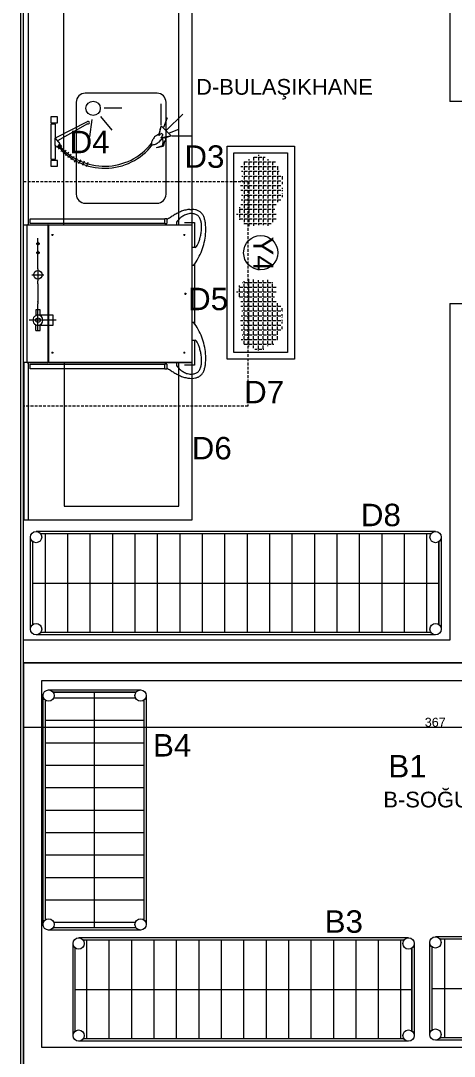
# Model space of a CAD drawing. Header units: millimetres. Extents: x 29001 to 40804, y -8833 to -5892.
# Drawn here: x 30846.8 to 31040, y -7341.2 to -6879.9 of the extents above; entities that cross this region are included whole.
import ezdxf

# ---------------------------------------------------------------- set-up
doc = ezdxf.new("R2010")
doc.units = ezdxf.units.MM
doc.linetypes.add('DASHED2', pattern=[0.375, 0.25, -0.125])
doc.layers.get('0').update_dxf_attribs({"lineweight": 0})
doc.layers.get('Defpoints').update_dxf_attribs({"lineweight": 0})
for name, color, linetype, lineweight in [('-DWG_ANA', 7, 'Continuous', 0), ('mutfak-Ekipman', 4, 'Continuous', 0), ('mutfak-poz no', 7, 'Continuous', 0), ('mutfak-soğuk oda panel', 1, 'Continuous', 0), ('mutfak-yer ızgarası', 40, 'Continuous', 0), ('S2000-davlumbaz', 102, 'DASHED2', 0), ('xxx_Auto_Duvar_Yesil Alcipan', 93, 'Continuous', 0)]:
    doc.layers.add(name, color=color, linetype=linetype, lineweight=lineweight)
doc.styles.add('AUTOBAN', font='')
doc.styles.add('ekp-yazı', font='arial.ttf', dxfattribs={"height": 10})
doc.styles.get("Standard").update_dxf_attribs({"font": 'arial.ttf'})
doc.styles.get('AUTOBAN').set_extended_font_data('Helvetica Normal Tr')
doc.dimstyles.new('AUTO_DIM_1-20', dxfattribs={"dimtxt": 4, "dimasz": 0.75, "dimexe": 2, "dimexo": 10, "dimgap": 0.2, "dimtad": 1, "dimdec": 0, "dimrnd": 0.5, "dimdsep": 46, "dimtxsty": 'AUTOBAN', "dimblk": 'ARCHTICK', "dimcen": 2, "dimclrd": 256, "dimclre": 256, "dimclrt": 256, "dimadec": 0, "dimazin": 0, "dimtfac": 1, "dimtdec": 0, "dimtix": 1, "dimtofl": 0, "dimtmove": 1, "dimatfit": 3, "dimfxl": 1, "dimtolj": 1, "dimtzin": 0, "dimlwd": -1, "dimlwe": -1, "dimarcsym": 0})

# ---------------------------------------------------------------- blocks, each defined once
blk = doc.blocks.new('TÜM LAYOOUT')
at = {"layer": 'xxx_Auto_Duvar_Yesil Alcipan', "linetype": 'Continuous'}
for p, q in [((1703.277616893574, -1023.449350870309), (1703.276347716695, -415.1104481705916)), ((1702.028104950426, -1023.449350870309), (1702.026347716695, -416.3604481705916))]:
    blk.add_line(p, q, dxfattribs=at)
blk = doc.blocks.new('A$C581F2C4B')
at = {"color": 4}
for p, q in [((2.075049724226119e-05, 75.00000251168967), (125.0000207504972, 75.00000251168967)), ((2.075049724226119e-05, 2.511689672246575e-06), (2.075049724226119e-05, 75.00000251168967)), ((2.075049724226119e-05, 75.00000251168967), (125.0000207504972, 75.00000251168967)), ((2.075049724226119e-05, 73.00000251168967), (2.075049724226119e-05, 75.00000251168967)), ((125.0000207504972, 75.00000251168967), (125.0000207504972, 2.511689672246575e-06)), ((125.0000207504972, 75.00000251168967), (125.0000207504972, 73.00000251168967)), ((125.0000207504972, 73.00000251168967), (2.075049724226119e-05, 73.00000251168967)), ((2.075049724226119e-05, 57.00000251168967), (119.0000207504972, 57.00000251168967)), ((2.075049724226119e-05, 6.000002511689672), (2.075049724226119e-05, 57.00000251168967)), ((119.0000207504972, 57.00000251168967), (119.0000207504972, 6.000002511689672)), ((119.0000207504972, 6.000002511689672), (2.075049724226119e-05, 6.000002511689672)), ((125.0000207504972, 2.511689672246575e-06), (2.075049724226119e-05, 2.511689672246575e-06))]:
    blk.add_line(p, q, dxfattribs=at)
at = {"color": 251}
for p, q in [((54.73677080811922, 51.50000251168967), (13.73677080811922, 51.50000251168967)), ((9.736770808119218, 47.50000251168967), (9.736770808119218, 15.50000251168967)), ((58.73677080811922, 15.50000251168967), (58.73677080811922, 47.50000251168967)), ((47.0790946844254, 44.48984572264453), (39.26738164587459, 45.60251352965861)), ((48.30927747494297, 40.68060352414614), (42.21158990520507, 35.6727001157924)), ((52.21793242615695, 39.01752514689724), (52.21793242615695, 31.12696811678325)), ((13.73677080811922, 11.50000251168967), (54.73677080811922, 11.50000251168967))]:
    blk.add_line(p, q, dxfattribs=at)
for centre, start, end in [((13.73677080811922, 47.50000251168967), 90, 180), ((54.73677080811922, 47.50000251168967), 0, 90), ((13.73677080811922, 15.50000251168967), 180, 270), ((54.73677080811922, 15.50000251168967), 270, 0)]:
    blk.add_arc(centre, 4, start, end, dxfattribs=at)
blk.add_ellipse((52.0225627857626, 43.98306027080253), major_axis=(-3.187919533039348, 0), ratio=1, dxfattribs=at)
blk = doc.blocks.new('ÖN YIKAMA DUŞ')
at = {"linetype": 'Continuous'}
for p, q in [((0, 0), (0, -4.350266453373476)), ((3.672392659002071, 0), (0, 0)), ((3.672392659002071, -4.350266453373476), (3.672392659002071, 0)), ((4.488476544476723, 0), (4.488476544476723, -2.990809848597564)), ((26.89169117353959, 0), (4.488476544476723, 0)), ((26.89169117353959, -2.990809848597564), (26.89169117353959, 0)), ((27.7077811287636, 0), (27.7077811287636, -4.350266453373476)), ((31.38017378776203, 0), (27.7077811287636, 0)), ((31.38017378776203, -4.350266453373476), (31.38017378776203, 0)), ((0, -4.350266453373476), (3.672392659002071, -4.350266453373476)), ((4.488476544476723, -0.7031489963628701), (3.672392659002071, -0.7031489963628701)), ((4.488476544476723, -2.19855392066529), (3.672392659002071, -2.19855392066529)), ((4.488476544476723, -2.990809848597564), (13.35914263217637, -2.990809848597564)), ((9.38660715422884, -6.432114346192975), (11.47473529837589, -8.42212723504781)), ((10.8781232841211, -5.03910532399459), (12.96625142826815, -7.029118212849423)), ((11.47473529837589, -4.740593794689629), (13.56286344252294, -6.73060668355174)), ((11.87246737071837, -4.243100168452656), (13.96059551486178, -6.233113057307492)), ((12.17077337784212, -3.944607831101166), (13.41586582918535, -2.945283198809192)), ((12.17077337784212, -3.944607831101166), (14.25890152199281, -5.934620719948722)), ((13.41586582918535, -2.945283198809192), (17.90338827744563, -2.945283198809192)), ((17.90338827744563, -2.945283198809192), (14.25890152199281, -5.934620719948722)), ((17.84788391535403, -2.990809848597564), (26.89169117353959, -2.990809848597564)), ((27.7077811287636, -0.7031489963555942), (26.89169117353959, -0.7031489963628701)), ((27.7077811287636, -2.19855392066529), (26.89169117353959, -2.19855392066529)), ((27.7077811287636, -4.350266453373476), (31.38017378776203, -4.350266453373476)), ((4.216006779337476, -12.89966583093337), (6.304134923484526, -14.88967871978093)), ((5.508656873058496, -11.00914399055182), (7.596785017209183, -12.99915687939938)), ((6.900733031994604, -9.516643919887429), (8.988861176145292, -11.50665680873498)), ((8.09395706050418, -7.924633608803557), (10.18208520465123, -9.914646497658397)), ((1.713981994878849, -17.75729001776199), (4.140153452732192, -19.31745747712557)), ((2.708339987217186, -15.26976431072398), (5.134511445074168, -16.82993177008757)), ((-0.0636353850240994, -22.83564565000415), (2.643069842204567, -23.8327300281162)), ((0.731828759657219, -20.44763018338563), (3.438533986885886, -21.44471456149767))]:
    blk.add_line(p, q, dxfattribs=at)
at = {"color": 251, "linetype": 'Continuous'}
for p, q in [((26.98378748218966, -23.51862939846615), (16.12803080273806, -4.401494475925574)), ((18.14283926952703, -2.990809848597564), (28.47994430709878, -23.51862939846615)), ((11.71965341057876, -67.6284184054457), (11.98797165128417, -67.5747290791478)), ((12.57825904924902, -71.54778281843755), (11.71965341057876, -67.6284184054457)), ((11.98797165128417, -67.5747290791478), (13.16854644721024, -71.3330167946187)), ((15.85168429370242, -72.40681203923305), (12.57825904924902, -71.54778281843755)), ((13.16854644721024, -71.3330167946187), (16.0126688723285, -71.65516147104061)), ((17.13958638591066, -73.31953930494637), (15.85168429370242, -72.40681203923305)), ((16.0126688723285, -71.65516147104061), (17.94453474222973, -71.22563814201568)), ((25.74939805571921, -70.37401127337215), (19.35581925331644, -76.68583029200818)), ((24.96725561440326, -72.127431632347), (30.97462019183513, -74.3816984267396)), ((26.31890777731678, -70.32402203520907), (39.68528909509041, -70.32402203520907)), ((18.05185567271837, -72.9974033471517), (17.13958638591066, -73.31953930494637)), ((19.41043712269675, -77.23709535620581), (19.41043712269675, -89.86096253614232)), ((21.36283130564698, -75.73425082660832), (23.61558954574866, -81.59531762333062)), ((23.01486143145303, -73.78054909973434), (33.22737843193682, -84.15014948526367))]:
    blk.add_line(p, q, dxfattribs=at)
at = {"linetype": 'Continuous'}
for centre, radius, start, end in [((37.02503966957011, -34.38832248022663), 38.31248798591451, 129.0427737069313, 232.3368746670698), ((38.16455373205099, -34.27876424105489), 38.13185463651475, 130.3172524865696, 231.5585348854615)]:
    blk.add_arc(centre, radius, start, end, dxfattribs=at)
at = {"color": 251, "linetype": 'Continuous'}
for centre, radius, start, end in [((27.7318658946424, -23.89533599933202), 0.8375733844388742, 153.2717441372944, 26.72825586270558), ((14.55635209512547, -65.0179903639073), 0.8782804505741015, 134.130436163905, 188.0123933995743), ((20.03968080643244, -64.246149231054), 6.415665437247973, 188.0123933995743, 207.3130167857267), ((14.55635209512547, -65.0179903639073), 0.8782804505756534, 80.24847892311661, 134.130436163905), ((13.6184538132984, -70.47536879165274), 6.415665437250018, 60.94785553700389, 80.24847892311661), ((9.922896197058435, -77.1280452106148), 14.02587237467549, 51.26650216633087, 60.94785553700389), ((26.8014486871798, -60.75419494204834), 14.02587237461717, 207.3130167857267, 216.9943701578627), ((32.31276737347798, -51.98192314341578), 23.99179437760296, 225.8417379894436, 233.2401559875194), ((96.22145828202338, -54.12105549552508), 80.1092724028104, 192.3118652857058, 196.3601960494939), ((-87.9053439730669, -95.91387834362105), 108.9709822317481, 10.16311335304667, 13.63553956716892), ((22.1570698868054, -65.7453057829407), 6.114909028463462, 227.0969680454174, 246.8676893394825), ((-2.197911468072561, -81.94462291468516), 26.1721117529411, 29.93545979550721, 37.01890535794193), ((16.10926467060562, -72.94587821017922), 5.322938224432832, 28.81189370876845, 50.00634693839653), ((46.71430301955115, 29.78719491127413), 102.3317861883886, 254.5946921374893, 258.1780011294851), ((19.90355195004667, -70.50298607503645), 0.8782804505730419, 260.2484789231166, 314.1304361639051), ((2.729677033061305, -141.695368765424), 74.94426989750191, 72.11196729389505, 76.29749019366632), ((19.90355195005031, -70.50298607503645), 0.8782804505737214, 314.1304361639051, 8.01239339957436)]:
    blk.add_arc(centre, radius, start, end, dxfattribs=at)
blk = doc.blocks.new('A$C1EC50768')
at = {"color": 149, "linetype": 'ByBlock'}
for p, q in [((-6.9956409776496, 75.26956315469579), (-5.999985528658726, 75.29994801747671)), ((-12.99998552862962, 69.59994801750872), (-12.99998552862962, 68.29994801752036)), ((-9.449997054543928, 69.39994801751163), (-4.899997054570122, 69.39994801751163)), ((-4.899997054570122, 69.39994801751163), (-4.899997054570122, 58.29994801756402)), ((-4.699985528670368, 58.29994801756402), (-5.999985528658726, 58.29994801756402)), ((-4.899997054570122, 50.9826087851834), (-4.899997054570122, 24.31728725018911)), ((-5.399985528667457, 50.29994801760768), (-5.999985528658726, 50.29994801760768)), ((-5.999985528658726, 24.99994801775028), (-5.399985528667457, 24.99994801775028)), ((-5.999985528658726, 16.99994801779394), (-4.699985528670368, 16.99994801779394)), ((-4.899997054570122, 16.99994801779394), (-4.899997054570122, 5.899948017860879)), ((-12.99998552862962, 6.999948017852148), (-12.99998552862962, 5.699948017849238)), ((-4.899997054570122, 5.899948017860879), (-9.449997054543928, 5.899948017860879)), ((-6.9956409776496, 0.03033288067672402), (-5.999985528658726, -5.198210419621319e-05))]:
    blk.add_line(p, q, dxfattribs=at)
at = {"color": 4, "linetype": 'ByBlock'}
for p, q in [((-78.1749970542005, 68.94994801751454), (-78.1749970542005, 71.04994801749126)), ((-78.1749970542005, 71.04994801749126), (-18.12499705453229, 71.04994801749126)), ((-18.12499705453229, 68.94994801751454), (-18.12499705453229, 71.04994801749126)), ((-17.82499705452938, 71.04994801749126), (-18.12499705453229, 71.04994801749126)), ((-17.4249970545352, 71.04994801749126), (-17.82499705452938, 71.04994801749126)), ((-17.32499705452938, 70.94994801749999), (-17.32499705452938, 69.04994801750581)), ((-79.49999705416849, 37.64994801768626), (-79.49999705416849, 68.24994801751745)), ((-79.2999970541714, 68.44994801751454), (-70.33726766960172, 68.44994801751454)), ((-18.12499705453229, 68.94994801751454), (-78.1749970542005, 68.94994801751454)), ((-70.13726766960463, 37.6499480176717), (-70.13726766960463, 68.24994801751745)), ((-69.8099855283217, 7.159948017841089), (-69.8099855283217, 68.13994801751687)), ((-6.159985528662219, 68.29994801752036), (-69.64998552831821, 68.29994801752036)), ((-18.12499705453229, 68.94994801751454), (-17.82499705452938, 68.94994801751454)), ((-17.82499705452938, 68.94994801751454), (-17.4249970545352, 68.94994801751454)), ((-5.999985528658726, 6.999948017852148), (-5.999985528658726, 68.13994801751687)), ((-77.39726766957028, 46.14994801762805), (-72.0772676695924, 46.14994801762805)), ((-79.49999705416849, 7.049948017855058), (-79.49999705416849, 37.64994801768626)), ((-70.13726766960463, 7.049948017855058), (-70.13726766960463, 37.64994801768626)), ((-70.33726766960172, 6.849948017843417), (-79.2999970541714, 6.849948017843417)), ((-78.1749970542005, 6.349948017857969), (-18.12499705453229, 6.349948017857969)), ((-78.1749970542005, 4.2499480178667), (-78.1749970542005, 6.349948017857969)), ((-69.64998552831821, 6.999948017852148), (-5.999985528658726, 6.999948017852148)), ((-17.82499705452938, 6.349948017857969), (-18.12499705453229, 6.349948017857969)), ((-18.12499705453229, 4.2499480178667), (-18.12499705453229, 6.349948017857969)), ((-17.4249970545352, 6.349948017857969), (-17.82499705452938, 6.349948017857969)), ((-17.32499705452938, 6.249948017852148), (-17.32499705452938, 4.349948017857969)), ((-18.12499705453229, 4.2499480178667), (-78.1749970542005, 4.2499480178667)), ((-18.12499705453229, 4.2499480178667), (-17.82499705452938, 4.2499480178667)), ((-17.82499705452938, 4.2499480178667), (-17.4249970545352, 4.2499480178667))]:
    blk.add_line(p, q, dxfattribs=at)
at = {"color": 253, "linetype": 'ByBlock'}
for p, q in [((-75.50726766957087, 60.04994801756402), (-73.96726766957727, 60.04994801756402)), ((-74.73726766958134, 48.80994801761699), (-74.73726766958134, 62.46430737149785)), ((-74.73726766958134, 60.81994801755354), (-74.73726766958134, 59.27994801755995)), ((-67.85095586773241, 63.89994801754074), (-68.65095586772077, 63.89994801754074)), ((-68.2499970542267, 63.5009068310319), (-68.2499970542267, 64.30090683103481)), ((-9.050955868049641, 63.89994801754074), (-9.850955868052552, 63.89994801754074)), ((-9.449997054543928, 63.5009068310319), (-9.449997054543928, 64.30090683103481)), ((-75.50726766957087, 56.04994801757857), (-73.96726766957727, 56.04994801757857)), ((-74.73726766958134, 56.81994801758265), (-74.73726766958134, 55.27994801758905)), ((-74.73726766958134, 48.80994801761699), (-74.73726766958134, 43.48994801765366)), ((-74.73726766958134, 42.07494801766006), (-74.73726766958134, 43.48994801765366)), ((-74.73726766958134, 42.07494801766006), (-74.73726766958134, 41.47009796553175)), ((-74.73726766958134, 42.07494801766006), (-74.73726766958134, 39.1499480176717)), ((-74.73726766958134, 39.1499480176717), (-74.73726766958134, 36.2249480176979)), ((-70.23726766961045, 40.6499480176717), (-70.13726766960463, 40.6499480176717)), ((-8.550955868049641, 37.64994801768626), (-9.350955868052552, 37.64994801768626)), ((-8.94999705455848, 37.25090683117742), (-8.94999705455848, 38.05090683118033)), ((-74.73726766958134, 36.2249480176979), (-74.73726766958134, 36.14994801770081)), ((-74.73726766958134, 36.14994801770081), (-74.73726766958134, 33.22494801771245)), ((-74.73726766958134, 33.89994801770081), (-74.73726766958134, 34.30479806984658)), ((-74.73726766958134, 29.02009796559287), (-74.73726766958134, 33.22494801771245)), ((-75.73726766956679, 30.49994801772118), (-75.73726766956679, 27.91551245481241)), ((-73.73726766958134, 30.49994801772118), (-75.73726766956679, 30.49994801772118)), ((-74.73726766958134, 28.34509796558996), (-74.73726766958134, 29.02009796559287)), ((-74.73726766958134, 20.97494801777066), (-74.73726766958134, 28.34509796558996)), ((-73.73726766958134, 28.14994801774446), (-74.73726766958134, 28.14994801774446)), ((-73.73726766958134, 28.14994801774446), (-73.73726766958134, 30.49994801772118)), ((-71.7372676695959, 28.14994801774446), (-73.73726766958134, 28.14994801774446)), ((-67.88726766961918, 28.14994801774446), (-71.7372676695959, 28.14994801774446)), ((-67.88726766961918, 23.64994801775902), (-67.88726766961918, 28.14994801774446)), ((-76.98726766956679, 25.89994801775902), (-78.70078696317796, 25.89994801775902)), ((-66.58971714442305, 25.89994801775902), (-76.98726766956679, 25.89994801775902)), ((-75.73726766956679, 21.2999480177823), (-75.73726766956679, 23.88438358069106)), ((-74.73726766958134, 23.64994801775902), (-73.73726766958134, 23.64994801775902)), ((-73.73726766958134, 23.64994801775902), (-71.7372676695959, 23.64994801775902)), ((-73.73726766958134, 21.2999480177823), (-73.73726766958134, 23.64994801775902)), ((-71.7372676695959, 23.64994801775902), (-67.88726766961918, 23.64994801775902)), ((-75.73726766956679, 21.2999480177823), (-73.73726766958134, 21.2999480177823)), ((-67.85095586773241, 11.39994801783178), (-68.65095586772077, 11.39994801783178)), ((-68.2499970542267, 11.00090683132294), (-68.2499970542267, 11.80090683132585)), ((-9.050955868049641, 11.39994801783178), (-9.850955868052552, 11.39994801783178)), ((-9.449997054543928, 11.00090683132294), (-9.449997054543928, 11.80090683132585))]:
    blk.add_line(p, q, dxfattribs=at)
for centre, radius in [((-74.73726766958134, 60.04994801756402), 0.5499999999969987), ((-74.73726766958134, 56.04994801757857), 0.5499999999969987), ((-74.73726766958134, 46.14994801762805), 1.899999999989629), ((-74.73726766958134, 25.89994801775902), 0.9999999999945428)]:
    blk.add_circle(centre, radius, dxfattribs=at)
at = {"color": 149, "linetype": 'ByBlock'}
for centre, radius, start, end in [((-4.082314424289507, 57.249106014875), 18.39876458224617, 111.1119400466593, 117.0069165095131), ((-5.627423157246085, 61.238816813624), 14.12031524718787, 103.4079662807254, 111.0943300915279), ((-6.10886423442571, 63.24670671611966), 12.05551533260656, 94.21835930977642, 103.3950252349884), ((-6.055648721303442, 67.89268694877683), 7.407470211276518, 78.19079921522811, 89.56944868702209), ((-5.701117355216411, 69.7718986057298), 5.49560529480445, 63.86578474546751, 77.79921345015882), ((-5.415105840293108, 70.42503340623807), 4.783362829021219, 48.12611485006374, 63.49543312959383), ((-5.653834308599471, 70.17809075009427), 5.126606187015378, 33.22096505210742, 47.98162423264565), ((10.50283004251833, 31.89625786544639), 47.66259085593082, 121.0816401772125, 123.3885416892863), ((-0.2371091259556124, 49.71323959960137), 26.8589582062674, 117.0151719577815, 121.0819434734262), ((-3.279001879069256, 62.10523351356096), 12.27470034707485, 133.5252780511336, 142.368382601309), ((-4.457775438611861, 63.38738964439835), 10.53329329181752, 123.1003659703656, 133.6791844197683), ((-5.759961489122361, 65.3971555433236), 8.138551216113731, 109.5138641009628, 123.1474411332015), ((-6.366134790223441, 67.08147265210573), 6.348503061954921, 91.95490356486481, 109.4350357948585), ((-6.401315181676182, 67.76226568485436), 5.666918725917915, 76.77132001705519, 91.83422267742249), ((-6.050834369758377, 69.21212818672939), 4.175336267007761, 57.17102090351885, 76.90026613322331), ((-5.810043430043152, 69.75087309701485), 3.59321288616746, 32.21598759926999, 55.739970115227), ((-7.2569887721329, 68.8372448028822), 5.304459735583098, 15.13482613815156, 32.2331151510089), ((-10.62276402772113, 67.8493233222398), 8.811745949105864, 4.246382782310643, 15.62171641962021), ((-6.873403264267836, 69.35735575928993), 6.596534860810112, 20.85415767095542, 33.38106768856834), ((-9.529613643346238, 68.28911762608914), 9.459165038661844, 11.30475677452282, 21.17320236018673), ((-14.07816172960156, 67.29947629274102), 14.11368090951808, 4.064915713304478, 11.6246539761283), ((-6.159985528662219, 68.13994801751687), 0.1599999999992314, 0, 90), ((-22.91476568380313, 68.04168160879635), 21.15906418384452, 345.7223197584244, 350.8814402865337), ((-20.341442941266, 67.64347611585981), 18.55516075047399, 350.8362289455314, 356.8356349579854), ((-15.47585506639734, 67.41088512446731), 13.68420061773762, 356.6834514517852, 4.572488882013005), ((-29.22080029027711, 66.5488362164906), 29.27323705827641, 355.7071720170623, 3.429455008890848), ((-15.39281761688471, 65.57791818876285), 13.23799847701476, 333.8634200479552, 340.4039647536134), ((-21.17478088608186, 67.60704164719209), 19.36563429889553, 340.485604554843, 345.6989378980147), ((-25.60162221913924, 66.12958069110755), 25.62382869334129, 339.094899146563, 347.5066123848723), ((-26.54204960669449, 66.33198674026062), 26.58577420124207, 347.5191692612282, 355.7410639323639), ((-5.337732259256882, 59.69885611099016), 1.537421460175884, 294.5077177951266, 322.4743243385803), ((-8.911133864938165, 62.41437401196163), 6.025528142073786, 322.6929814438664, 333.7188721236733), ((-26.2485528185789, 66.40489303690265), 26.32642406559765, 330.7908430931655, 339.0375504170061), ((-28.33182119506819, 67.62118346143689), 28.73837650827471, 322.9349444855266, 330.7011290318687), ((-28.33182119506819, 7.678712573935627), 28.73837650827172, 29.29887096813127, 37.06505551447343), ((-26.2485528185789, 8.895002998455311), 26.32642406560047, 20.96244958299395, 29.2091569068345), ((-5.337732259256882, 15.6010399243678), 1.537421460176235, 37.52567566141975, 65.49228220487345), ((-8.911133864938165, 12.88552202339633), 6.025528142073346, 26.28112787632667, 37.30701855613362), ((-15.39281761689926, 9.72197784659511), 13.23799847701802, 19.59603524638667, 26.13657995204474), ((-21.17478088608186, 7.692854388180422), 19.3656342988905, 14.30106210198526, 19.51439544515693), ((-25.60162221913924, 9.170315344264964), 25.62382869334221, 12.49338761512771, 20.90510085343697), ((-26.54204960669449, 8.967909295097343), 26.58577420124486, 4.258936067636114, 12.48083073877181), ((-22.91476568380313, 7.258214426561608), 21.15906418384025, 9.118559713466261, 14.27768024157567), ((-20.34144294125144, 7.656419919498148), 18.55516075047347, 3.16436504201462, 9.163771054468617), ((-29.22080029027711, 8.751059818881913), 29.27323705827647, 356.5705449911092, 4.292827982937689), ((-3.279001879069256, 13.194662521797), 12.27470034707984, 217.631617398691, 226.4747219488664), ((-7.2569887721329, 6.462651232490316), 5.304459735583699, 327.7668848489911, 344.8651738618484), ((-10.62276402772113, 7.450572713118163), 8.81174594910664, 344.3782835803798, 355.7536172176893), ((-15.47585506639734, 7.889010910890647), 13.684200617738, 355.427511117987, 3.316548548214819), ((-9.529613643346238, 7.010778409268823), 9.459165038662192, 338.8267976398133, 348.6952432254772), ((-14.07816172960156, 8.000419742616941), 14.11368090951803, 348.3753460238717, 355.9350842866955), ((10.50283004250377, 43.40363816991157), 47.66259085591729, 236.6114583107137, 238.9183598227875), ((-0.2371091259701643, 25.58665643572749), 26.85895820622552, 238.9180565265738, 242.9848280422185), ((-4.082314424274955, 18.05079002049752), 18.39876458226686, 242.9930834904869, 248.8880599533407), ((-4.457775438611861, 11.91250639095961), 10.53329329181332, 226.3208155802317, 236.8996340296344), ((-5.627423157246085, 14.06107922171941), 14.12031524716671, 248.9056699084721, 256.5920337192746), ((-5.759961489122361, 9.902740492048906), 8.138551216114612, 236.8525588667985, 250.4861358990372), ((-6.10886423442571, 12.05318931922375), 12.05551533259527, 256.6049747650117, 265.7816406902236), ((-6.366134790223441, 8.21842338325223), 6.348503061955893, 250.5649642051415, 268.0450964351352), ((-6.401315181676182, 7.537630350518157), 5.666918725923102, 268.1657773225775, 283.2286799829448), ((-6.055648721303442, 7.407209086595685), 7.407470211275452, 270.4305513129779, 281.8092007847719), ((-6.050834369758377, 6.087767848628573), 4.175336267007986, 283.0997338667767, 302.8289790964811), ((-5.701117355216411, 5.52799742964271), 5.495605294805576, 282.2007865498412, 296.1342152545325), ((-5.810043430043152, 5.549022938357666), 3.593212886167898, 304.260029884773, 327.78401240073), ((-5.415105840293108, 4.874862629134441), 4.78336282902029, 296.5045668704062, 311.8738851499363), ((-5.653834308599471, 5.12180528526369), 5.126606187016332, 312.0183757673544, 326.7790349478926), ((-6.873403264267836, 5.94254027606803), 6.596534860809988, 326.6189323114316, 339.1458423290446)]:
    blk.add_arc(centre, radius, start, end, dxfattribs=at)
at = {"color": 4, "linetype": 'ByBlock'}
for centre, radius, start, end in [((-17.4249970545352, 70.94994801749999), 0.0999999999994543, 0, 90), ((84.19754460900731, -79.92737303393369), 181.5858351893806, 123.3866177674456, 123.9927808378317), ((-79.2999970541714, 68.24994801751745), 0.1999999999989086, 90, 180), ((-70.33726766960172, 68.24994801751745), 0.1999999999989086, 0, 90), ((-69.64998552831821, 68.13994801751687), 0.1599999999993223, 90, 180), ((-17.4249970545352, 69.04994801750581), 0.0999999999994543, 270, 0), ((-79.2999970541714, 7.049948017855058), 0.1999999999989086, 180, 270), ((-70.33726766960172, 7.049948017855058), 0.1999999999989086, 270, 0), ((-69.64998552831821, 7.159948017841089), 0.1599999999991404, 180, 270), ((-17.4249970545352, 6.249948017852148), 0.0999999999994543, 0, 90), ((84.19754460903641, 155.2272690693644), 181.5858351894525, 236.0072191621682, 236.6133822325544), ((-17.4249970545352, 4.349948017857969), 0.0999999999994543, 270, 0)]:
    blk.add_arc(centre, radius, start, end, dxfattribs=at)
at = {"color": 253, "linetype": 'ByBlock'}
for radius, start, end in [(2.249999999987844, 116.3877999610628, 180), (2.24999999998772, 90, 116.3877999610628), (2.24999999998772, 270, 90), (2.24999999998772, 180, 243.6122000389372), (2.249999999987681, 243.6122000389372, 270)]:
    blk.add_arc((-74.73726766958134, 25.89994801775902), radius, start, end, dxfattribs=at)
blk = doc.blocks.new('B.M.ÇIKIŞ T. SOL 70-75')
for p, q in [((70, 0), (0, 0)), ((0, 0), (0, -2)), ((70, 0), (0, 0)), ((0, 0), (0, -75)), ((70, -2), (70, 0)), ((70, -75), (70, 0)), ((0, -2), (70, -2)), ((0, -75), (70, -75))]:
    blk.add_line(p, q)
at = {"color": 251}
for p, q in [((70, -18), (6, -18)), ((6, -18), (6, -69)), ((70, -69), (70, -18)), ((6, -69), (70, -69))]:
    blk.add_line(p, q, dxfattribs=at)
blk = doc.blocks.new('Y4 95-30')
at = {"layer": 'mutfak-yer ızgarası', "ltscale": 44}
h = blk.add_hatch(dxfattribs=at)
h.set_pattern_fill('ANGLE', color=160, scale=7.700000000028013, style=0)
h.set_pattern_definition([(0, (-3829.000000049361, 4534.800000016498), (0, 2.117500000007701), [1.5400000000056, -0.5775000000021008]), (90, (-3829.000000049361, 4534.800000016498), (-2.117500000007701, 1e-16), [1.5400000000056, -0.5775000000021008])])
h.paths.add_polyline_path([(34.97045045130653, -16.27643770016584, 0.52056705), (34.97045045130653, -13.69012493686023, 0.52056705), (34.97045045130653, -11.18637507979292, 0.52056705), (33.19155593299365, -9.407480561472765, 0.52056705), (31.41172857415222, -7.62765320262406, 0.5205670500001773), (29.55102539117797, -9.488356385598307, 0.52056705), (26.7992629227374, -9.488356385598307, 0.5205670499998144), (25.01996022628737, -7.709053689148277, 0.5205670500001857), (23.24046288052341, -5.929556343384318, 0.52056705), (20.65150138514582, -5.929556343384318, 0.52056705), (18.0625782089628, -5.929556343384318, 0.52056705), (15.47361671357066, -5.929556343384318, 0.52056705), (12.88368373631965, -5.929556343384318, 0.5205670500001859), (11.10476574467611, -7.708474335027857, 0.52056705), (8.514856240726656, -7.708474335020582, 0.52056705), (6.735953094976139, -9.4873774807711, 0.5205670499999739), (6.369134548527653, -12.51576512056636, 0.52056705), (4.54818360027275, -14.33671606882853, 0.52056705), (4.54818360027275, -16.84592287141277, 0.520567050000178), (6.403367723061818, -18.70110699419456, 0.52056705), (6.403367723061818, -21.29636099298659, 0.5205670499996617), (8.354020500279148, -23.2470137702112, 0.520567050000255), (10.94298199567129, -23.2470137702112, 0.52056705), (13.53190517183975, -23.2470137702112, 0.52056705), (16.12086666723189, -23.2470137702112, 0.52056705), (18.87161191161431, -23.2470137702112, 0.52056705), (21.46057340700645, -23.2470137702112, 0.52056705), (24.37314071961737, -23.2470137702112, 0.52056705), (26.9417112916708, -23.2470137702112, 0.52056705), (28.74195336930279, -25.04725584784319, 0.520567049999749), (31.37225783024041, -25.04725584784319, 0.5205670500001853), (33.15175828523934, -23.26775539284426, 0.52056705), (34.97045045130653, -21.44906322677707, 0.52056705), (34.97045045130653, -18.86275046347146, 0.52056705)])
h = blk.add_hatch(dxfattribs=at)
h.set_pattern_fill('ANGLE', color=160, scale=7.700000000028013, style=0)
h.set_pattern_definition([(180, (3924.00000004971, 4534.800000016498), (0, 2.117500000007701), [1.5400000000056, -0.5775000000021008]), (90, (3924.00000004971, 4534.800000016498), (2.117500000007701, 1e-16), [1.5400000000056, -0.5775000000021008])])
h.paths.add_polyline_path([(60.02954954902816, -16.27643770016584, -0.52056705), (60.02954954902816, -13.69012493686023, -0.52056705), (60.02954954902816, -11.18637507979292, -0.52056705), (61.80844406735559, -9.407480561472765, -0.52056705), (63.58827142619702, -7.62765320262406, -0.5205670500001773), (65.44897460917127, -9.488356385598307, -0.52056705), (68.20073707759728, -9.488356385598307, -0.5205670499998144), (69.98003977404731, -7.709053689148277, -0.5205670500001857), (71.75953711982584, -5.929556343384318, -0.52056705), (74.34849861520343, -5.929556343384318, -0.52056705), (76.93742179138644, -5.929556343384318, -0.52056705), (79.52638328676403, -5.929556343384318, -0.52056705), (82.11631626402959, -5.929556343384318, -0.5205670500001859), (83.89523425567312, -7.708474335027857, -0.52056705), (86.48514375962259, -7.708474335020582, -0.52056705), (88.26404690535857, -9.4873774807711, -0.5205670499999739), (88.63086545180704, -12.51576512056636, -0.52056705), (90.45181640007648, -14.33671606882853, -0.52056705), (90.45181640007648, -16.84592287141277, -0.520567050000178), (88.59663227728744, -18.70110699419456, -0.52056705), (88.59663227728744, -21.29636099298659, -0.5205670499996617), (86.6459795000701, -23.2470137702112, -0.520567050000255), (84.05701800467796, -23.2470137702112, -0.52056705), (81.46809482850948, -23.2470137702112, -0.52056705), (78.87913333311734, -23.2470137702112, -0.52056705), (76.12838808872038, -23.2470137702112, -0.52056705), (73.5394265933428, -23.2470137702112, -0.52056705), (70.62685928073188, -23.2470137702112, -0.52056705), (68.05828870867846, -23.2470137702112, -0.52056705), (66.25804663104645, -25.04725584784319, -0.520567049999749), (63.62774217009428, -25.04725584784319, -0.5205670500001853), (61.84824171509536, -23.26775539284426, -0.52056705), (60.02954954902816, -21.44906322677707, -0.52056705), (60.02954954902816, -18.86275046347146, -0.52056705)])
at = {"layer": 'mutfak-yer ızgarası', "color": 13, "ltscale": 44}
blk.add_lwpolyline([(0, 0), (95.00000000034923, 0), (95.00000000034923, -30.00000000010914), (0, -30.00000000010914)], close=True, dxfattribs=at)
at = {"layer": 'mutfak-yer ızgarası', "color": 4, "ltscale": 44}
blk.add_lwpolyline([(3.000000000014551, -3.000000000007275), (92.00000000033468, -3.000000000007275), (92.00000000033468, -27.00000000009459), (3.000000000014551, -27.00000000009459)], close=True, dxfattribs=at)
at = {"layer": 'mutfak-yer ızgarası', "color": 1, "ltscale": 44}
blk.add_circle((47.50000000017462, -15.00000000005093), 7.600000000537692, dxfattribs=at)
at = {"layer": 'mutfak-yer ızgarası', "ltscale": 44, "insert": (40.27560981664282, -9.335769514997082), "char_height": 9.000000000032742, "width": 19.60000000058135, "attachment_point": 1}
blk.add_mtext('Y4', dxfattribs=at)
blk = doc.blocks.new('istif rafı 183-46')
at = {"ltscale": 5}
for p, q in [((180.5, 2.24644663831e-05), (2.51059819915099, 0)), ((178.4999831518507, -1), (4.500016848149242, -1)), ((180.5, -45.99997753553362), (2.5, -45.99997753553362)), ((178.5, -44.99997753553361), (4.5, -44.99997753553361))]:
    blk.add_line(p, q, dxfattribs=at)
for p, q in [((0, -43.49997753553362), (0, -2.499977535533616)), ((1, -41.4999775355336), (1, -4.499977535533616)), ((182, -4.499977535533616), (182, -41.4999775355336)), ((182, -41.4999775355336), (182, -4.499977535533616)), ((183, -2.499977535533616), (183, -43.49997753553362))]:
    blk.add_line(p, q)
at = {"color": 149, "ltscale": 5}
for p, q in [((6.5, -1), (6.5, -44.99997753553361)), ((16.5, -1), (16.5, -44.99997753553361)), ((26.5, -1), (26.5, -44.99997753553361)), ((36.5, -1), (36.5, -44.99997753553361)), ((46.5, -1), (46.5, -44.99997753553361)), ((56.5, -1), (56.5, -44.99997753553361)), ((66.5, -1), (66.5, -44.99997753553361)), ((76.5, -1), (76.5, -44.99997753553361)), ((86.5, -1), (86.5, -44.99997753553361)), ((96.5, -1), (96.5, -44.99997753553361)), ((106.5, -1), (106.5, -44.99997753553361)), ((116.5, -1), (116.5, -44.99997753553361)), ((126.5, -1), (126.5, -44.99997753553361)), ((136.5, -1), (136.5, -44.99997753553361)), ((146.5, -1), (146.5, -44.99997753553361)), ((156.5, -1), (156.5, -44.99997753553361)), ((166.5, -1), (166.5, -44.99997753553361)), ((176.5, -1), (176.5, -44.99997753553361)), ((1, -22.99997753553362), (182, -22.99997753553362))]:
    blk.add_line(p, q, dxfattribs=at)
at = {"ltscale": 5}
for centre in [(2.5, -2.499977535533616), (180.5, -2.499977535533616), (2.5, -43.49997753553362), (180.5, -43.49997753553362)]:
    blk.add_circle(centre, 2.5, dxfattribs=at)
blk = doc.blocks.new('istif rafı 152-46')
at = {"ltscale": 5}
for p, q in [((149.5, 0), (2.51059819915099, -2.24644663831e-05)), ((147.4999831518506, -1.000022464466382), (4.500016848149242, -1.000022464466382)), ((149.5, -46), (2.5, -46)), ((147.5, -45), (4.5, -45))]:
    blk.add_line(p, q, dxfattribs=at)
for p, q in [((0, -43.5), (0, -2.5)), ((1, -41.5), (1, -4.5)), ((151, -4.5), (151, -41.5)), ((151, -41.5), (151, -4.5)), ((152, -2.5), (152, -43.5))]:
    blk.add_line(p, q)
at = {"color": 149, "ltscale": 5}
for p, q in [((6, -1.000022464466382), (6, -45)), ((16, -1.000022464466382), (16, -45)), ((26, -1.000022464466382), (26, -45)), ((36, -1.000022464466382), (36, -45)), ((46, -1.000022464466382), (46, -45)), ((56, -1.000022464466382), (56, -45)), ((66, -1.000022464466382), (66, -45)), ((76, -1.000022464466382), (76, -45)), ((86, -1.000022464466382), (86, -45)), ((96, -1.000022464466382), (96, -45)), ((106, -1.000022464466382), (106, -45)), ((116, -1.000022464466382), (116, -45)), ((126, -1.000022464466382), (126, -45)), ((136, -1.000022464466382), (136, -45)), ((146, -1.000022464466382), (146, -45)), ((1, -23), (151, -23))]:
    blk.add_line(p, q, dxfattribs=at)
at = {"ltscale": 5}
for centre in [(2.5, -2.5), (149.5, -2.5), (2.5, -43.5), (149.5, -43.5)]:
    blk.add_circle(centre, 2.5, dxfattribs=at)
blk = doc.blocks.new('istif rafı 107-46')
at = {"ltscale": 5}
for p, q in [((104.5, 0), (2.51059819915099, -2.24644663831e-05)), ((102.4999831518507, -1.000022464466382), (4.500016848149242, -1.000022464466382)), ((104.5, -46), (2.5, -46)), ((102.5, -45), (4.5, -45))]:
    blk.add_line(p, q, dxfattribs=at)
for p, q in [((0, -43.5), (0, -2.5)), ((1, -41.5), (1, -4.5)), ((106, -4.5), (106, -41.5)), ((106, -41.5), (106, -4.5)), ((107, -2.5), (107, -43.5))]:
    blk.add_line(p, q)
at = {"color": 149, "ltscale": 5}
for p, q in [((13.5, -1.000022464466382), (13.5, -45)), ((23.5, -1.000022464466382), (23.5, -45)), ((33.5, -1.000022464466382), (33.5, -45)), ((43.5, -1.000022464466382), (43.5, -45)), ((53.5, -1.000022464466382), (53.5, -45)), ((63.5, -1.000022464466382), (63.5, -45)), ((73.5, -1.000022464466382), (73.5, -45)), ((83.49999999999999, -1.000022464466382), (83.49999999999999, -45)), ((93.5, -1.000022464466382), (93.5, -45)), ((3.5, -4.791287847478088), (3.5, -41.2087121525219)), ((103.5, -4.791287847478088), (103.5, -41.2087121525219)), ((1, -23), (106, -23))]:
    blk.add_line(p, q, dxfattribs=at)
at = {"ltscale": 5}
for centre in [(2.5, -2.5), (104.5, -2.5), (2.5, -43.5), (104.5, -43.5)]:
    blk.add_circle(centre, 2.5, dxfattribs=at)
blk = doc.blocks.new('MUTFAK')
for p, q in [((2506.476750145623, -655.2560095073277), (2506.476750145623, -795.2560095073277)), ((2516.476750145623, -795.2560095073131), (2506.476750145623, -795.2560095073277)), ((2506.476750145623, -885.2560095073277), (2506.476750145623, -1035.256029858618)), ((2506.476750145623, -885.2560095073277), (2516.476750145623, -885.2560095073277)), ((2506.476750145623, -1035.256029858618), (2316.469621586104, -1035.256416548087)), ((2516.476750145623, -1045.256009507328), (2316.469641937423, -1045.256416548073))]:
    blk.add_line(p, q)
at = {"layer": 'mutfak-soğuk oda panel'}
for p, q in [((2316.469641937423, -1045.256416548073), (2531.476750145623, -1045.249114261591)), ((2316.46964193743, -1045.256416548073), (2531.476750145623, -1045.256416548073))]:
    blk.add_line(p, q, dxfattribs=at)
for points in [[(2531.476750145623, -1045.256416548073), (2316.46964193743, -1045.256416548073), (2316.470006917429, -1224.596180376073), (2683.451508043479, -1224.594959326641)], [(2531.476750145623, -1053.256416548073), (2324.469658218499, -1053.256416548073), (2324.469990636338, -1216.59615375787), (2683.451481425262, -1216.594959326685)]]:
    blk.add_lwpolyline(points, dxfattribs=at)
at = {"layer": 'S2000-davlumbaz', "ltscale": 5}
blk.add_lwpolyline([(2316.476750145623, -830.9060095071472), (2416.476750145623, -830.9060095071472), (2416.476750145623, -930.9060095071763), (2316.476750145623, -930.9060095071763), (2316.476750145623, -830.9060095071472)], dxfattribs=at)
at = {"layer": '-DWG_ANA', "color": 0}
blk.add_blockref('A$C1EC50768', (2397.636735674285, -918.555957524848), dxfattribs=at)
at = {"rotation": 90}
blk.add_blockref('A$C581F2C4B', (2391.476752657312, -850.2560302578349), dxfattribs=at)
at = {"layer": 'mutfak-Ekipman', "xscale": 0.7, "yscale": 0.7, "zscale": 0.7, "rotation": 90}
blk.add_blockref('ÖN YIKAMA DUŞ', (2328.5740870312, -824.0693306666653), dxfattribs=at)
at = {"layer": 'mutfak-Ekipman', "rotation": 90}
for name, p in [('B.M.ÇIKIŞ T. SOL 70-75', (2316.636750145626, -981.5560095069959)), ('istif rafı 107-46', (2325.127268051307, -1164.369608736146))]:
    blk.add_blockref(name, p, dxfattribs=at)
at = {"layer": 'mutfak-Ekipman'}
for name, p in [('istif rafı 183-46', (2319.590016080256, -986.8033703469409)), ('istif rafı 152-46', (2338.548133362274, -1167.844502244552)), ('istif rafı 183-46', (2497.554085793687, -1167.394252844009))]:
    blk.add_blockref(name, p, dxfattribs=at)
at = {"layer": 'mutfak-yer ızgarası', "linetype": 'Continuous', "rotation": 270}
blk.add_blockref('Y4 95-30', (2437.177805594969, -815.0795231305092), dxfattribs=at)
at = {"color": 3, "lineweight": 0, "char_height": 7, "attachment_point": 9}
for s, insert in [('D-BULAŞIKHANE', (2472.158807823333, -794.3472823056945)), ('B-SOĞUK ODA +4', (2559.687420595059, -1109.817907585209))]:
    blk.add_mtext_dynamic_auto_height_columns(s, width=338.6232340032396, gutter_width=1, height=31.22189890944507, count=1, dxfattribs=dict(at, insert=insert))
at = {"layer": 'mutfak-poz no', "char_height": 10, "style": 'ekp-yazı'}
for s, insert, attachment_point in [('D4', (2354.843160262433, -818.2498255569808), 9), ('D3', (2406.015307316309, -824.8916003488557), 9), ('D5', (2407.659574480829, -888.327285276886), 9), ('D7', (2432.630937300724, -929.6704963563097), 9), ('D6', (2409.268774104683, -954.7957190785819), 9), ('D8', (2466.802016786482, -974.4255139384622), 1), ('B4', (2374.172055861993, -1077.042522993492), 1), ('B1', (2479.053708237152, -1086.344306912855), 1), ('B3', (2450.661012264238, -1155.556770621886), 1)]:
    blk.add_mtext_dynamic_manual_height_columns(s, width=12.08660855120252, gutter_width=60, heights=[0], dxfattribs=dict(at, insert=insert, attachment_point=attachment_point))
blk = doc.blocks.new('_ArchTick')
at = {"color": 0, "linetype": 'ByBlock', "const_width": 0.15}
blk.add_lwpolyline([(-0.5, -0.5), (0.5, 0.5)], dxfattribs=at)
blk = doc.blocks.new('*D150')
at = {"transparency": 16777216}
for p, q in [((30848.06916304782, -7175.909929140277), (30848.06916304782, -7196.654029955484)), ((31215.05102653344, -7175.889314215564), (31215.05102653344, -7196.654029955484)), ((30848.06916304782, -7194.654029955484), (31215.05102653344, -7194.654029955484))]:
    blk.add_line(p, q, dxfattribs=at)
at = {"layer": 'Defpoints', "color": 0, "transparency": 16777216}
for p in [(30848.06916304782, -7165.909929140277), (31215.05102653344, -7165.889314215564), (31215.05102653344, -7194.654029955484)]:
    blk.add_point(p, dxfattribs=at)
at = {"transparency": 16777216, "xscale": 0.75, "yscale": 0.75, "zscale": 0.75, "rotation": 180}
blk.add_blockref('_ArchTick', (30848.06916304782, -7194.654029955484), dxfattribs=at)
at = {"transparency": 16777216, "xscale": 0.75, "yscale": 0.75, "zscale": 0.75}
blk.add_blockref('_ArchTick', (31215.05102653344, -7194.654029955484), dxfattribs=at)
at = {"transparency": 16777216, "insert": (31031.56009479064, -7192.454029955484), "char_height": 4, "attachment_point": 5, "style": 'AUTOBAN'}
blk.add_mtext('\\A1;367', dxfattribs=at)

msp = doc.modelspace()

# ---------------------------------------------------------------- block references
at = {"color": 6}
msp.add_blockref('TÜM LAYOOUT', (29144.79192030808, -6321.79912104841), dxfattribs=at)

# ---------------------------------------------------------------- next in the draw order: block references
msp.add_blockref('MUTFAK', (28531.59951951079, -6120.653512592259), dxfattribs=at)

# ---------------------------------------------------------------- next in the draw order: dimensions: what is measured, and where the dimension line sits
dim = msp.add_linear_dim(base=(31215.05102653344, -7194.654029955484), p1=(30848.06916304782, -7165.909929140277), p2=(31215.05102653344, -7165.889314215564), dimstyle='AUTO_DIM_1-20')
dim.commit()
dim.dimension.update_dxf_attribs({"geometry": '*D150', "text_midpoint": (31031.56009479064, -7192.454029955484)})

doc.saveas('drawing.dxf')
